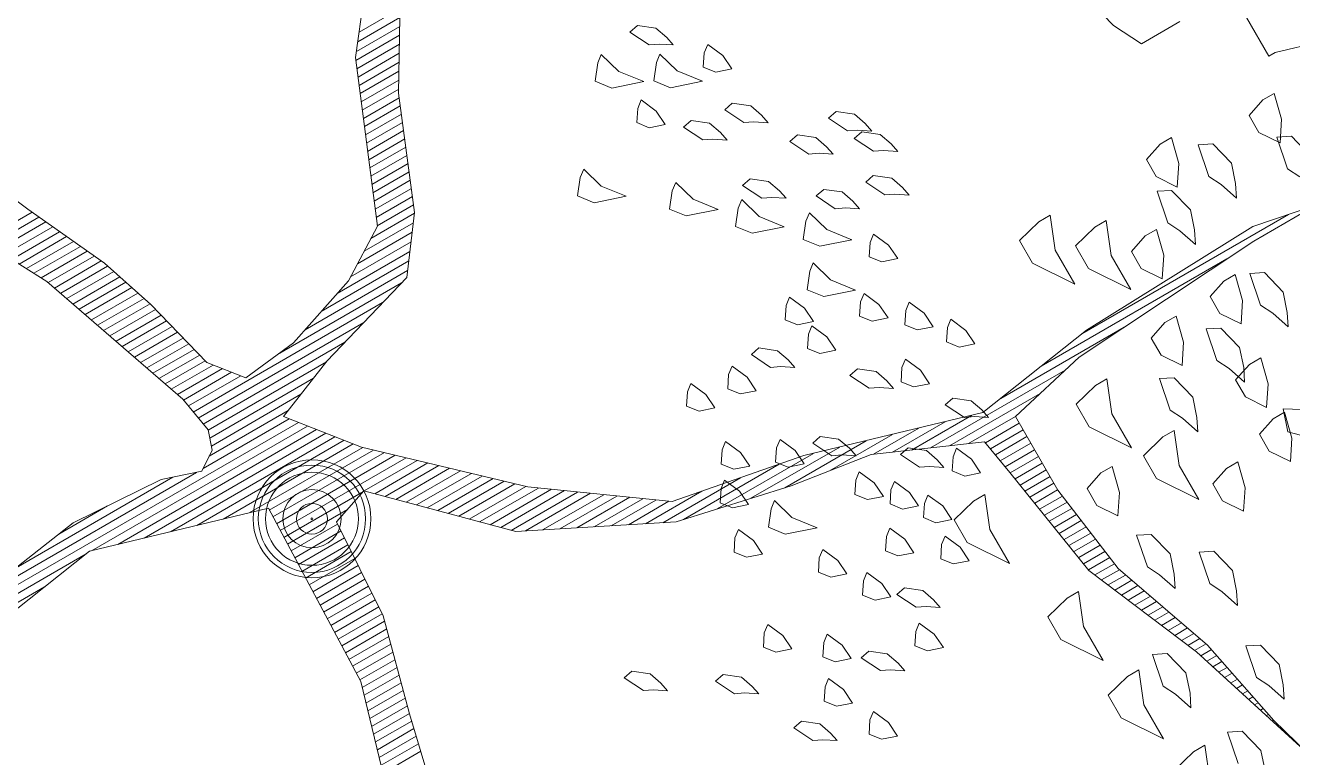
# Model space of a CAD drawing. Header units: metres. Extents: x 12093 to 20303, y 514 to 1412.
# Drawn here: x 19737.253 to 19739.614, y 692.834 to 694.198 of the extents above; entities that cross this region are included whole.
import ezdxf

# ---------------------------------------------------------------- set-up
doc = ezdxf.new("R2010")
doc.units = ezdxf.units.M
doc.layers.add('ARBOLES', color=52, linetype='Continuous', lineweight=13)
doc.layers.add('grass', color=64, linetype='Continuous', lineweight=13)

# ---------------------------------------------------------------- blocks, each defined once
blk = doc.blocks.new('ghgfghgh')
at = {"layer": 'ARBOLES', "lineweight": 20}
for p, q in [((20001.7025, 664.534), (20001.7002, 664.3997)), ((20001.6496, 664.4414), (20001.6616, 664.5281)), ((20001.6521, 664.4601), (20001.7017, 664.4887)), ((20001.6537, 664.4714), (20001.7019, 664.4992)), ((20001.6506, 664.4487), (20001.7015, 664.4781)), ((20001.65, 664.438), (20001.7014, 664.4676)), ((20001.6513, 664.4283), (20001.7012, 664.4571)), ((20001.6525, 664.4186), (20001.701, 664.4466)), ((20001.6752, 664.2434), (20001.6496, 664.4414)), ((20001.6538, 664.4089), (20001.7008, 664.436)), ((20001.655, 664.3992), (20001.7006, 664.4255)), ((20001.6563, 664.3895), (20001.7005, 664.415)), ((20001.6575, 664.3798), (20001.7003, 664.4045)), ((20001.7002, 664.3997), (20001.7189, 664.2598)), ((20001.6588, 664.3701), (20001.7009, 664.3944)), ((20001.66, 664.3604), (20001.7022, 664.3847)), ((20001.6613, 664.3507), (20001.7035, 664.375)), ((20001.6626, 664.341), (20001.7048, 664.3654)), ((20001.6638, 664.3313), (20001.7061, 664.3557)), ((20001.6651, 664.3216), (20001.7074, 664.346)), ((20001.6663, 664.3119), (20001.7087, 664.3363)), ((20001.6676, 664.3022), (20001.71, 664.3267)), ((20001.6688, 664.2925), (20001.7113, 664.317)), ((20001.2179, 664.2985), (20001.2647, 664.2635)), ((20001.6701, 664.2828), (20001.7126, 664.3073)), ((20001.6714, 664.2731), (20001.7139, 664.2976)), ((20001.6726, 664.2634), (20001.7152, 664.2879)), ((20001.6739, 664.2537), (20001.7165, 664.2783)), ((20001.2647, 664.2635), (20001.3545, 664.2001)), ((20001.6751, 664.244), (20001.7178, 664.2686)), ((20002.7037, 664.2432), (20002.7778, 664.2683)), ((20002.7778, 664.2683), (20002.7047, 664.2261)), ((20001.2109, 664.2262), (20001.2696, 664.26)), ((20001.2196, 664.2208), (20001.2777, 664.2543)), ((20001.2283, 664.2154), (20001.2858, 664.2485)), ((20001.6677, 664.2293), (20001.7188, 664.2588)), ((20001.7189, 664.2598), (20001.7097, 664.1835)), ((20002.5027, 664.1171), (20002.7456, 664.2574)), ((20001.287, 664.1788), (20001.1762, 664.2478)), ((20001.237, 664.2099), (20001.2939, 664.2428)), ((20001.2457, 664.2045), (20001.302, 664.2371)), ((20001.6412, 664.1794), (20001.6752, 664.2434)), ((20001.6517, 664.1992), (20001.7161, 664.2364)), ((20001.6597, 664.2142), (20001.7175, 664.2476)), ((20002.5081, 664.1214), (20002.7037, 664.2432)), ((20001.2544, 664.1991), (20001.3102, 664.2313)), ((20001.263, 664.1937), (20001.3183, 664.2256)), ((20001.2717, 664.1883), (20001.3264, 664.2199)), ((20001.6437, 664.1841), (20001.7148, 664.2252)), ((20002.7047, 664.2261), (20002.4996, 664.0899)), ((20001.2804, 664.1829), (20001.3345, 664.2141)), ((20001.2887, 664.1773), (20001.3427, 664.2084)), ((20001.6282, 664.1647), (20001.7134, 664.214)), ((20002.4551, 664.0792), (20002.6732, 664.2051)), ((20001.296, 664.171), (20001.3508, 664.2027)), ((20001.3032, 664.1648), (20001.3584, 664.1966)), ((20001.3104, 664.1585), (20001.3655, 664.1903)), ((20001.3545, 664.2001), (20001.409, 664.1517)), ((20001.5903, 664.122), (20001.7107, 664.1915)), ((20001.6092, 664.1434), (20001.7121, 664.2028)), ((20001.4466, 664.0405), (20001.287, 664.1788)), ((20001.3176, 664.1522), (20001.3726, 664.184)), ((20001.3248, 664.146), (20001.3797, 664.1777)), ((20001.5579, 664.0929), (20001.7034, 664.1769)), ((20001.5768, 664.1068), (20001.6412, 664.1794)), ((20001.7097, 664.1835), (20001.6159, 664.085)), ((20001.3321, 664.1397), (20001.3868, 664.1714)), ((20001.3393, 664.1335), (20001.394, 664.165)), ((20001.3465, 664.1272), (20001.4011, 664.1587)), ((20001.3537, 664.121), (20001.4082, 664.1524)), ((20001.3609, 664.1147), (20001.4147, 664.1458)), ((20001.409, 664.1517), (20001.475, 664.0835)), ((20001.459, 664.0254), (20001.6814, 664.1538)), ((20001.3682, 664.1085), (20001.4212, 664.1391)), ((20001.3754, 664.1022), (20001.4277, 664.1324)), ((20001.4648, 664.0183), (20001.6593, 664.1306)), ((20001.3826, 664.0959), (20001.4341, 664.1257)), ((20001.3898, 664.0897), (20001.4406, 664.119)), ((20002.3866, 664.0247), (20002.5081, 664.1214)), ((20002.4075, 664.0413), (20002.5526, 664.1251)), ((20001.397, 664.0834), (20001.4471, 664.1123)), ((20001.4043, 664.0772), (20001.4536, 664.1056)), ((20001.4707, 664.0113), (20001.6372, 664.1074)), ((20001.5208, 664.0656), (20001.5768, 664.1068)), ((20001.4115, 664.0709), (20001.46, 664.0989)), ((20001.4187, 664.0647), (20001.4665, 664.0922)), ((20001.4259, 664.0584), (20001.473, 664.0856)), ((20001.4763, 664.0041), (20001.6154, 664.0844)), ((20001.6159, 664.085), (20001.5648, 664.0201)), ((20002.4996, 664.0899), (20002.4247, 664.0201)), ((20001.4331, 664.0521), (20001.4824, 664.0806)), ((20001.4404, 664.0459), (20001.4932, 664.0764)), ((20001.4474, 664.0395), (20001.5039, 664.0722)), ((20001.475, 664.0835), (20001.5208, 664.0656)), ((20002.3251, 663.9833), (20002.4832, 664.0746)), ((20001.4532, 664.0325), (20001.5147, 664.068)), ((20001.4783, 663.9948), (20001.6004, 664.0653)), ((20001.4763, 664.0044), (20001.4466, 664.0405)), ((20001.4802, 663.9855), (20001.5853, 664.0462)), ((20002.3474, 663.9858), (20002.4538, 664.0472)), ((20001.4777, 663.9736), (20001.5703, 664.0271)), ((20001.1504, 663.7638), (20001.5824, 664.0132)), ((20001.4705, 663.959), (20001.5716, 664.0174)), ((20001.5648, 664.0201), (20001.6564, 663.9843)), ((20002.1764, 663.9742), (20002.3866, 664.0247)), ((20002.2803, 663.9783), (20002.3421, 664.014)), ((20002.3027, 663.9808), (20002.373, 664.0214)), ((20002.3698, 663.9883), (20002.4247, 664.02)), ((20002.3896, 663.9893), (20002.4293, 664.0122)), ((20002.4247, 664.0201), (20002.4746, 663.9336)), ((20001.3394, 663.8625), (20001.5931, 664.009)), ((20001.3703, 663.8699), (20001.6039, 664.0048)), ((20001.4012, 663.8774), (20001.6147, 664.0006)), ((20001.4321, 663.8848), (20001.6254, 663.9964)), ((20001.4812, 663.9806), (20001.4763, 664.0044)), ((20002.2062, 663.9564), (20002.2803, 663.9992)), ((20002.2579, 663.9758), (20002.3112, 664.0066)), ((20002.3954, 663.9822), (20002.4338, 664.0044)), ((20002.4012, 663.9751), (20002.4383, 663.9965)), ((20001.463, 663.8922), (20001.6362, 663.9922)), ((20001.4689, 663.9558), (20001.4812, 663.9806)), ((20001.4939, 663.8996), (20001.647, 663.9879)), ((20001.5248, 663.907), (20001.658, 663.9839)), ((20001.5483, 663.9102), (20001.6708, 663.9808)), ((20001.6564, 663.9843), (20001.8518, 663.9375)), ((20002.1141, 663.9241), (20002.2185, 663.9843)), ((20002.1538, 663.9366), (20002.2494, 663.9917)), ((20002.3886, 663.9904), (20002.2554, 663.9755)), ((20002.4183, 663.9543), (20002.3886, 663.9904)), ((20002.407, 663.9681), (20002.4428, 663.9887)), ((20002.4128, 663.961), (20002.4473, 663.9809)), ((20001.5526, 663.9022), (20001.6835, 663.9778)), ((20001.5569, 663.8942), (20001.6963, 663.9747)), ((20001.5611, 663.8863), (20001.7091, 663.9717)), ((20001.6598, 663.9328), (20001.7218, 663.9686)), ((20001.6721, 663.9295), (20001.7346, 663.9656)), ((20002.0214, 663.9202), (20002.1764, 663.9742)), ((20002.0744, 663.9116), (20002.1876, 663.9769)), ((20002.2554, 663.9755), (20002.1613, 663.9389)), ((20002.4187, 663.9539), (20002.4518, 663.9731)), ((20002.4244, 663.9468), (20002.4563, 663.9653)), ((20001.2006, 663.8032), (20001.4628, 663.9546)), ((20001.4213, 663.9461), (20001.4689, 663.9558)), ((20001.6844, 663.9262), (20001.7474, 663.9625)), ((20001.6968, 663.9229), (20001.7601, 663.9595)), ((20001.7091, 663.9196), (20001.7729, 663.9564)), ((20001.7214, 663.9163), (20001.7857, 663.9533)), ((20002.0347, 663.8991), (20002.1474, 663.9641)), ((20002.5112, 663.8395), (20002.4183, 663.9543)), ((20002.4302, 663.9397), (20002.4609, 663.9575)), ((20001.2508, 663.8426), (20001.4348, 663.9489)), ((20001.3177, 663.8952), (20001.4213, 663.9461)), ((20001.7338, 663.913), (20001.7984, 663.9503)), ((20001.7461, 663.9097), (20001.8112, 663.9472)), ((20001.7584, 663.9063), (20001.824, 663.9442)), ((20001.7708, 663.903), (20001.8367, 663.9411)), ((20001.7831, 663.8997), (20001.8495, 663.9381)), ((20001.7954, 663.8964), (20001.8644, 663.9362)), ((20001.8518, 663.9375), (20002.0214, 663.9202)), ((20002.0104, 663.8955), (20002.1018, 663.9482)), ((20002.1613, 663.9389), (20002.0262, 663.8964)), ((20002.4359, 663.9326), (20002.4654, 663.9496)), ((20002.4416, 663.9255), (20002.4699, 663.9418)), ((20001.5654, 663.8783), (20001.659, 663.9323)), ((20001.6594, 663.9329), (20001.6272, 663.8965)), ((20001.8377, 663.8851), (20001.6594, 663.9329)), ((20001.8078, 663.8931), (20001.8797, 663.9347)), ((20001.8201, 663.8898), (20001.8951, 663.9331)), ((20001.8324, 663.8865), (20001.9104, 663.9315)), ((20001.8492, 663.8858), (20001.9257, 663.93)), ((20001.8694, 663.887), (20001.9411, 663.9284)), ((20001.8895, 663.8882), (20001.9564, 663.9268)), ((20001.9097, 663.8894), (20001.9718, 663.9253)), ((20001.9298, 663.8906), (20001.9871, 663.9237)), ((20001.95, 663.8918), (20002.0024, 663.9221)), ((20001.9701, 663.893), (20002.0178, 663.9206)), ((20001.9903, 663.8942), (20002.0563, 663.9324)), ((20002.4474, 663.9184), (20002.4744, 663.934)), ((20002.4531, 663.9113), (20002.4799, 663.9267)), ((20002.4746, 663.9336), (20002.5455, 663.8416)), ((20001.301, 663.882), (20001.3583, 663.9151)), ((20001.5472, 663.9124), (20001.3369, 663.8619)), ((20001.6557, 663.7091), (20001.5472, 663.9124)), ((20001.5696, 663.8703), (20001.64, 663.911)), ((20002.4589, 663.9042), (20002.4855, 663.9195)), ((20002.4646, 663.8971), (20002.491, 663.9123)), ((20001.1042, 663.7276), (20001.3177, 663.8952)), ((20001.5739, 663.8623), (20001.6285, 663.8939)), ((20001.6272, 663.8965), (20001.682, 663.7863)), ((20002.0262, 663.8964), (20001.8377, 663.8851)), ((20002.4704, 663.89), (20002.4966, 663.9051)), ((20002.4761, 663.8829), (20002.5021, 663.8979)), ((20001.5781, 663.8544), (20001.6326, 663.8858)), ((20001.5824, 663.8464), (20001.6366, 663.8777)), ((20002.4819, 663.8758), (20002.5077, 663.8907)), ((20002.4876, 663.8687), (20002.5132, 663.8834)), ((20002.4934, 663.8616), (20002.5188, 663.8762)), ((20001.3369, 663.8619), (20001.1301, 663.6982)), ((20001.5866, 663.8384), (20001.6406, 663.8696)), ((20001.5909, 663.8305), (20001.6446, 663.8615)), ((20002.4991, 663.8545), (20002.5244, 663.869)), ((20002.5049, 663.8473), (20002.5299, 663.8618)), ((20001.1042, 663.7267), (20001.333, 663.8588)), ((20001.5951, 663.8225), (20001.6487, 663.8534)), ((20002.5106, 663.8402), (20002.5355, 663.8546)), ((20002.5182, 663.8342), (20002.541, 663.8474)), ((20001.5994, 663.8145), (20001.6527, 663.8453)), ((20001.6036, 663.8066), (20001.6567, 663.8372)), ((20002.6373, 663.7439), (20002.5112, 663.8395)), ((20002.526, 663.8283), (20002.5469, 663.8403)), ((20002.5338, 663.8224), (20002.5542, 663.8341)), ((20002.5455, 663.8416), (20002.6506, 663.7516)), ((20001.1035, 663.7159), (20001.2843, 663.8203)), ((20001.6079, 663.7986), (20001.6607, 663.8291)), ((20001.6121, 663.7906), (20001.6648, 663.821)), ((20002.5416, 663.8164), (20002.5615, 663.8279)), ((20002.5495, 663.8105), (20002.5687, 663.8217)), ((20001.6164, 663.7827), (20001.6688, 663.8129)), ((20001.6207, 663.7747), (20001.6728, 663.8048)), ((20002.5573, 663.8046), (20002.576, 663.8154)), ((20002.5651, 663.7987), (20002.5833, 663.8092)), ((20002.5729, 663.7928), (20002.5906, 663.803)), ((20001.6249, 663.7667), (20001.6768, 663.7967)), ((20001.6292, 663.7587), (20001.6809, 663.7886)), ((20002.5807, 663.7869), (20002.5978, 663.7968)), ((20002.5885, 663.7809), (20002.6051, 663.7905)), ((20001.6334, 663.7508), (20001.6837, 663.7798)), ((20001.682, 663.7863), (20001.713, 663.6712)), ((20002.5963, 663.775), (20002.6124, 663.7843)), ((20002.6041, 663.7691), (20002.6197, 663.7781)), ((20002.6119, 663.7632), (20002.6269, 663.7719)), ((20001.6377, 663.7428), (20001.6862, 663.7708)), ((20001.6419, 663.7348), (20001.6886, 663.7618)), ((20002.6197, 663.7573), (20002.6342, 663.7656)), ((20002.6275, 663.7513), (20002.6415, 663.7594)), ((20001.6462, 663.7269), (20001.691, 663.7528)), ((20001.6504, 663.7189), (20001.6935, 663.7437)), ((20002.6353, 663.7454), (20002.6488, 663.7532)), ((20002.7683, 663.6245), (20002.6373, 663.7439)), ((20002.6425, 663.7392), (20002.6551, 663.7465)), ((20002.6506, 663.7516), (20002.7282, 663.6634)), ((20001.6547, 663.7109), (20001.6959, 663.7347)), ((20002.6495, 663.7328), (20002.6612, 663.7395)), ((20002.6565, 663.7264), (20002.6673, 663.7326)), ((20001.6574, 663.7021), (20001.6983, 663.7257)), ((20001.6596, 663.6929), (20001.7008, 663.7167)), ((20002.6635, 663.72), (20002.6734, 663.7257)), ((20002.6705, 663.7136), (20002.6795, 663.7188)), ((20001.7333, 663.3904), (20001.6557, 663.7091)), ((20001.6618, 663.6838), (20001.7032, 663.7077)), ((20001.6641, 663.6746), (20001.7056, 663.6986)), ((20002.6775, 663.7073), (20002.6855, 663.7119)), ((20002.6845, 663.7009), (20002.6916, 663.705)), ((20002.6915, 663.6945), (20002.6977, 663.698)), ((20001.6663, 663.6655), (20001.708, 663.6896)), ((20002.6985, 663.6881), (20002.7038, 663.6911)), ((20002.7055, 663.6817), (20002.7098, 663.6842)), ((20001.6685, 663.6564), (20001.7105, 663.6806)), ((20001.6707, 663.6472), (20001.7129, 663.6716)), ((20001.713, 663.6712), (20001.7517, 663.5428)), ((20002.7126, 663.6753), (20002.7159, 663.6773)), ((20001.673, 663.6381), (20001.7156, 663.6627)), ((20001.6752, 663.6289), (20001.7182, 663.6538)), ((20002.7266, 663.6626), (20002.7281, 663.6635)), ((20002.7282, 663.6634), (20002.7683, 663.6245)), ((20002.7336, 663.6562), (20002.7348, 663.6569)), ((20001.6774, 663.6198), (20001.7209, 663.6449)), ((20001.6796, 663.6107), (20001.7236, 663.636)), ((20001.6819, 663.6015), (20001.7263, 663.6272))]:
    blk.add_line(p, q, dxfattribs=at)
for radius in [0.0692, 0.063, 0.0546, 0.0342, 0.0181, 0.00112]:
    blk.add_circle((20001.5984, 663.9001), radius, dxfattribs=at)
at = {"layer": 'grass'}
for p, q in [((20002.5151, 664.505), (20002.5401, 664.4791)), ((20002.6961, 664.4885), (20002.7223, 664.4431)), ((20001.9719, 664.4714), (20001.9808, 664.4792)), ((20001.9944, 664.4565), (20001.9719, 664.4714)), ((20001.9808, 664.4792), (20002.0024, 664.4761)), ((20002.0024, 664.4761), (20002.0151, 664.4652)), ((20002.5401, 664.4791), (20002.5727, 664.4576)), ((20002.5727, 664.4576), (20002.6181, 664.4838)), ((20002.0062, 664.4574), (20001.9944, 664.4565)), ((20002.0229, 664.4563), (20002.0062, 664.4574)), ((20002.0151, 664.4652), (20002.0229, 664.4563)), ((20002.0633, 664.4569), (20002.0593, 664.4471)), ((20002.0809, 664.444), (20002.0633, 664.4569)), ((20002.7298, 664.4475), (20002.8186, 664.4684)), ((20001.9383, 664.4451), (20001.9343, 664.4353)), ((20001.9588, 664.4253), (20001.9383, 664.4451)), ((20002.0071, 664.4456), (20002.0031, 664.4358)), ((20002.0276, 664.4258), (20002.0071, 664.4456)), ((20002.0593, 664.4471), (20002.0581, 664.4304)), ((20002.0916, 664.4282), (20002.0809, 664.444)), ((20002.7223, 664.4431), (20002.7298, 664.4475)), ((20001.9343, 664.4353), (20001.9312, 664.4137)), ((20002.0031, 664.4358), (20002, 664.4142)), ((20002.0581, 664.4304), (20002.0728, 664.4244)), ((20002.0728, 664.4244), (20002.0916, 664.4282)), ((20001.9312, 664.4137), (20001.9508, 664.4057)), ((20001.9508, 664.4057), (20001.9882, 664.4133)), ((20001.9882, 664.4133), (20001.9588, 664.4253)), ((20002, 664.4142), (20002.0196, 664.4061)), ((20002.0196, 664.4061), (20002.057, 664.4137)), ((20002.057, 664.4137), (20002.0276, 664.4258)), ((20002.7287, 664.3995), (20002.7154, 664.3918)), ((20002.7374, 664.3691), (20002.7287, 664.3995)), ((20001.9851, 664.3917), (20001.9811, 664.3819)), ((20002.0027, 664.3787), (20001.9851, 664.3917)), ((20002.0833, 664.3801), (20002.0922, 664.3879)), ((20002.0922, 664.3879), (20002.1138, 664.3848)), ((20002.1138, 664.3848), (20002.1265, 664.3739)), ((20002.7154, 664.3918), (20002.6993, 664.3736)), ((20001.9811, 664.3819), (20001.98, 664.3652)), ((20002.0134, 664.3629), (20002.0027, 664.3787)), ((20002.035, 664.3598), (20002.0439, 664.3676)), ((20002.0439, 664.3676), (20002.0655, 664.3645)), ((20002.1058, 664.3652), (20002.0833, 664.3801)), ((20002.1265, 664.3739), (20002.1343, 664.365)), ((20002.2052, 664.3703), (20002.2141, 664.3781)), ((20002.2277, 664.3554), (20002.2052, 664.3703)), ((20002.2141, 664.3781), (20002.2357, 664.375)), ((20002.2357, 664.375), (20002.2484, 664.3641)), ((20002.6993, 664.3736), (20002.7108, 664.3537)), ((20002.7356, 664.3414), (20002.7374, 664.3691)), ((20001.98, 664.3652), (20001.9947, 664.3591)), ((20001.9947, 664.3591), (20002.0134, 664.3629)), ((20002.0575, 664.3449), (20002.035, 664.3598)), ((20002.0655, 664.3645), (20002.0782, 664.3536)), ((20002.0782, 664.3536), (20002.086, 664.3447)), ((20002.1176, 664.3661), (20002.1058, 664.3652)), ((20002.1343, 664.365), (20002.1176, 664.3661)), ((20002.2395, 664.3563), (20002.2277, 664.3554)), ((20002.2355, 664.3465), (20002.2444, 664.3543)), ((20002.2562, 664.3552), (20002.2395, 664.3563)), ((20002.2444, 664.3543), (20002.266, 664.3512)), ((20002.2484, 664.3641), (20002.2562, 664.3552)), ((20002.7108, 664.3537), (20002.7356, 664.3414)), ((20002.0693, 664.3458), (20002.0575, 664.3449)), ((20002.086, 664.3447), (20002.0693, 664.3458)), ((20002.1597, 664.3431), (20002.1687, 664.3509)), ((20002.1822, 664.3282), (20002.1597, 664.3431)), ((20002.1687, 664.3509), (20002.1903, 664.3478)), ((20002.1903, 664.3478), (20002.203, 664.3369)), ((20002.258, 664.3316), (20002.2355, 664.3465)), ((20002.266, 664.3512), (20002.2787, 664.3403)), ((20002.2787, 664.3403), (20002.2865, 664.3314)), ((20002.5947, 664.3399), (20002.5786, 664.3217)), ((20002.608, 664.3475), (20002.5947, 664.3399)), ((20002.6167, 664.3171), (20002.608, 664.3475)), ((20002.6394, 664.3391), (20002.6566, 664.3401)), ((20002.652, 664.302), (20002.6394, 664.3391)), ((20002.6566, 664.3401), (20002.6786, 664.3174)), ((20002.7318, 664.3481), (20002.7489, 664.3491)), ((20002.7443, 664.311), (20002.7318, 664.3481)), ((20002.7489, 664.3491), (20002.7709, 664.3263)), ((20002.1941, 664.3291), (20002.1822, 664.3282)), ((20002.2108, 664.328), (20002.1941, 664.3291)), ((20002.203, 664.3369), (20002.2108, 664.328)), ((20002.2698, 664.3325), (20002.258, 664.3316)), ((20002.2865, 664.3314), (20002.2698, 664.3325)), ((20001.9176, 664.3106), (20001.9136, 664.3008)), ((20001.9381, 664.2907), (20001.9176, 664.3106)), ((20002.5786, 664.3217), (20002.5901, 664.3017)), ((20002.6149, 664.2895), (20002.6167, 664.3171)), ((20002.6786, 664.3174), (20002.6835, 664.2936)), ((20002.7587, 664.3015), (20002.7443, 664.311)), ((20001.9136, 664.3008), (20001.9105, 664.2792)), ((20002.0257, 664.295), (20002.0217, 664.2852)), ((20002.0462, 664.2752), (20002.0257, 664.295)), ((20002.1043, 664.2915), (20002.1132, 664.2993)), ((20002.1132, 664.2993), (20002.1348, 664.2961)), ((20002.1348, 664.2961), (20002.1475, 664.2852)), ((20002.2489, 664.2953), (20002.2578, 664.3031)), ((20002.2714, 664.2804), (20002.2489, 664.2953)), ((20002.2578, 664.3031), (20002.2794, 664.3)), ((20002.2794, 664.3), (20002.2921, 664.2891)), ((20002.5901, 664.3017), (20002.6149, 664.2895)), ((20002.6663, 664.2926), (20002.652, 664.302)), ((20002.6835, 664.2936), (20002.6845, 664.2764)), ((20001.9105, 664.2792), (20001.9301, 664.2711)), ((20001.9301, 664.2711), (20001.9675, 664.2787)), ((20001.9675, 664.2787), (20001.9381, 664.2907)), ((20002.0217, 664.2852), (20002.0185, 664.2636)), ((20002.1268, 664.2765), (20002.1043, 664.2915)), ((20002.1475, 664.2852), (20002.1553, 664.2763)), ((20002.1907, 664.279), (20002.1996, 664.2868)), ((20002.2132, 664.2641), (20002.1907, 664.279)), ((20002.1996, 664.2868), (20002.2212, 664.2837)), ((20002.2212, 664.2837), (20002.2339, 664.2728)), ((20002.2832, 664.2813), (20002.2714, 664.2804)), ((20002.2999, 664.2801), (20002.2832, 664.2813)), ((20002.2921, 664.2891), (20002.2999, 664.2801)), ((20002.5911, 664.2846), (20002.6083, 664.2856)), ((20002.6037, 664.2475), (20002.5911, 664.2846)), ((20002.6083, 664.2856), (20002.6303, 664.2629)), ((20002.6845, 664.2764), (20002.6663, 664.2926)), ((20002.0185, 664.2636), (20002.0381, 664.2556)), ((20002.0381, 664.2556), (20002.0756, 664.2632)), ((20002.0756, 664.2632), (20002.0462, 664.2752)), ((20002.0992, 664.2649), (20002.0961, 664.2433)), ((20002.1032, 664.2747), (20002.0992, 664.2649)), ((20002.1237, 664.2549), (20002.1032, 664.2747)), ((20002.1386, 664.2774), (20002.1268, 664.2765)), ((20002.1553, 664.2763), (20002.1386, 664.2774)), ((20002.225, 664.265), (20002.2132, 664.2641)), ((20002.2417, 664.2639), (20002.225, 664.265)), ((20002.2339, 664.2728), (20002.2417, 664.2639)), ((20002.1531, 664.2429), (20002.1237, 664.2549)), ((20002.1787, 664.2496), (20002.1756, 664.228)), ((20002.1827, 664.2594), (20002.1787, 664.2496)), ((20002.2032, 664.2396), (20002.1827, 664.2594)), ((20002.4523, 664.2487), (20002.4295, 664.2267)), ((20002.4655, 664.2564), (20002.4523, 664.2487)), ((20002.4714, 664.2155), (20002.4655, 664.2564)), ((20002.5313, 664.2501), (20002.518, 664.2424)), ((20002.5372, 664.2091), (20002.5313, 664.2501)), ((20002.6303, 664.2629), (20002.6351, 664.2391)), ((20002.0961, 664.2433), (20002.1157, 664.2353)), ((20002.1157, 664.2353), (20002.1531, 664.2429)), ((20002.2326, 664.2276), (20002.2032, 664.2396)), ((20002.2582, 664.2342), (20002.2542, 664.2244)), ((20002.2758, 664.2213), (20002.2582, 664.2342)), ((20002.518, 664.2424), (20002.4952, 664.2204)), ((20002.5904, 664.2398), (20002.5771, 664.2322)), ((20002.5991, 664.2094), (20002.5904, 664.2398)), ((20002.618, 664.2381), (20002.6037, 664.2475)), ((20002.6362, 664.2219), (20002.618, 664.2381)), ((20002.6351, 664.2391), (20002.6362, 664.2219)), ((20002.1756, 664.228), (20002.1952, 664.22)), ((20002.1952, 664.22), (20002.2326, 664.2276)), ((20002.2542, 664.2244), (20002.2531, 664.2077)), ((20002.2865, 664.2055), (20002.2758, 664.2213)), ((20002.4295, 664.2267), (20002.4448, 664.2001)), ((20002.4952, 664.2204), (20002.5106, 664.1938)), ((20002.5771, 664.2322), (20002.561, 664.214)), ((20002.2531, 664.2077), (20002.2678, 664.2017)), ((20002.2678, 664.2017), (20002.2865, 664.2055)), ((20002.4945, 664.1756), (20002.4714, 664.2155)), ((20002.5602, 664.1692), (20002.5372, 664.2091)), ((20002.561, 664.214), (20002.5725, 664.194)), ((20002.5973, 664.1818), (20002.5991, 664.2094)), ((20002.1832, 664.1906), (20002.1801, 664.169)), ((20002.1872, 664.2004), (20002.1832, 664.1906)), ((20002.2077, 664.1806), (20002.1872, 664.2004)), ((20002.4448, 664.2001), (20002.4945, 664.1756)), ((20002.5106, 664.1938), (20002.5602, 664.1692)), ((20002.5725, 664.194), (20002.5973, 664.1818)), ((20002.7001, 664.188), (20002.7173, 664.189)), ((20002.7173, 664.189), (20002.7393, 664.1662)), ((20002.2371, 664.1685), (20002.2077, 664.1806)), ((20002.6697, 664.1792), (20002.6536, 664.1611)), ((20002.683, 664.1869), (20002.6697, 664.1792)), ((20002.6917, 664.1565), (20002.683, 664.1869)), ((20002.7127, 664.1509), (20002.7001, 664.188)), ((20002.1593, 664.1603), (20002.1553, 664.1505)), ((20002.177, 664.1474), (20002.1593, 664.1603)), ((20002.1801, 664.169), (20002.1997, 664.1609)), ((20002.1997, 664.1609), (20002.2371, 664.1685)), ((20002.2469, 664.1645), (20002.2429, 664.1547)), ((20002.2645, 664.1516), (20002.2469, 664.1645)), ((20002.6536, 664.1611), (20002.6651, 664.1411)), ((20002.7393, 664.1662), (20002.7441, 664.1424)), ((20002.1553, 664.1505), (20002.1542, 664.1338)), ((20002.1876, 664.1315), (20002.177, 664.1474)), ((20002.2429, 664.1547), (20002.2418, 664.138)), ((20002.2752, 664.1358), (20002.2645, 664.1516)), ((20002.2959, 664.1445), (20002.2948, 664.1278)), ((20002.2999, 664.1543), (20002.2959, 664.1445)), ((20002.3175, 664.1414), (20002.2999, 664.1543)), ((20002.6899, 664.1289), (20002.6917, 664.1565)), ((20002.727, 664.1414), (20002.7127, 664.1509)), ((20002.1542, 664.1338), (20002.1689, 664.1277)), ((20002.1689, 664.1277), (20002.1876, 664.1315)), ((20002.2418, 664.138), (20002.2565, 664.132)), ((20002.2565, 664.132), (20002.2752, 664.1358)), ((20002.3282, 664.1256), (20002.3175, 664.1414)), ((20002.3489, 664.1343), (20002.3449, 664.1245)), ((20002.3665, 664.1213), (20002.3489, 664.1343)), ((20002.6004, 664.1304), (20002.5843, 664.1122)), ((20002.6137, 664.138), (20002.6004, 664.1304)), ((20002.6224, 664.1076), (20002.6137, 664.138)), ((20002.6651, 664.1411), (20002.6899, 664.1289)), ((20002.7452, 664.1253), (20002.727, 664.1414)), ((20002.7441, 664.1424), (20002.7452, 664.1253)), ((20002.1816, 664.1168), (20002.1805, 664.1001)), ((20002.1856, 664.1266), (20002.1816, 664.1168)), ((20002.2032, 664.1137), (20002.1856, 664.1266)), ((20002.2948, 664.1278), (20002.3095, 664.1218)), ((20002.3095, 664.1218), (20002.3282, 664.1256)), ((20002.3449, 664.1245), (20002.3438, 664.1077)), ((20002.3772, 664.1055), (20002.3665, 664.1213)), ((20002.649, 664.123), (20002.6661, 664.124)), ((20002.6615, 664.0859), (20002.649, 664.123)), ((20002.6661, 664.124), (20002.6881, 664.1012)), ((20002.1146, 664.0928), (20002.1235, 664.1006)), ((20002.1235, 664.1006), (20002.1451, 664.0974)), ((20002.1805, 664.1001), (20002.1952, 664.0941)), ((20002.2139, 664.0979), (20002.2032, 664.1137)), ((20002.3438, 664.1077), (20002.3585, 664.1017)), ((20002.3585, 664.1017), (20002.3772, 664.1055)), ((20002.5843, 664.1122), (20002.5958, 664.0923)), ((20002.6206, 664.08), (20002.6224, 664.1076)), ((20002.6881, 664.1012), (20002.693, 664.0775)), ((20002.1371, 664.0778), (20002.1146, 664.0928)), ((20002.1451, 664.0974), (20002.1578, 664.0865)), ((20002.1578, 664.0865), (20002.1656, 664.0776)), ((20002.1952, 664.0941), (20002.2139, 664.0979)), ((20002.2955, 664.0875), (20002.2915, 664.0777)), ((20002.3131, 664.0745), (20002.2955, 664.0875)), ((20002.5958, 664.0923), (20002.6206, 664.08)), ((20002.6759, 664.0764), (20002.6615, 664.0859)), ((20002.7129, 664.089), (20002.6996, 664.0813)), ((20002.7216, 664.0585), (20002.7129, 664.089)), ((20002.0919, 664.0792), (20002.0879, 664.0694)), ((20002.1095, 664.0663), (20002.0919, 664.0792)), ((20002.1489, 664.0787), (20002.1371, 664.0778)), ((20002.1656, 664.0776), (20002.1489, 664.0787)), ((20002.2304, 664.0683), (20002.2393, 664.0761)), ((20002.2393, 664.0761), (20002.261, 664.073)), ((20002.261, 664.073), (20002.2737, 664.0621)), ((20002.2915, 664.0777), (20002.2904, 664.061)), ((20002.3238, 664.0587), (20002.3131, 664.0745)), ((20002.694, 664.0603), (20002.6759, 664.0764)), ((20002.6996, 664.0813), (20002.6835, 664.0631)), ((20002.693, 664.0775), (20002.694, 664.0603)), ((20002.0435, 664.0589), (20002.0395, 664.0491)), ((20002.0611, 664.046), (20002.0435, 664.0589)), ((20002.0879, 664.0694), (20002.0868, 664.0527)), ((20002.1202, 664.0504), (20002.1095, 664.0663)), ((20002.2529, 664.0534), (20002.2304, 664.0683)), ((20002.2737, 664.0621), (20002.2814, 664.0532)), ((20002.2904, 664.061), (20002.3051, 664.0549)), ((20002.3051, 664.0549), (20002.3238, 664.0587)), ((20002.5188, 664.0567), (20002.4961, 664.0347)), ((20002.5321, 664.0644), (20002.5188, 664.0567)), ((20002.538, 664.0234), (20002.5321, 664.0644)), ((20002.594, 664.0646), (20002.6111, 664.0657)), ((20002.6066, 664.0275), (20002.594, 664.0646)), ((20002.6111, 664.0657), (20002.6332, 664.0429)), ((20002.6835, 664.0631), (20002.6951, 664.0432)), ((20002.7199, 664.0309), (20002.7216, 664.0585)), ((20002.0395, 664.0491), (20002.0384, 664.0324)), ((20002.0718, 664.0302), (20002.0611, 664.046)), ((20002.0868, 664.0527), (20002.1015, 664.0466)), ((20002.1015, 664.0466), (20002.1202, 664.0504)), ((20002.2647, 664.0543), (20002.2529, 664.0534)), ((20002.2814, 664.0532), (20002.2647, 664.0543)), ((20002.3423, 664.034), (20002.3512, 664.0418)), ((20002.3512, 664.0418), (20002.3728, 664.0387)), ((20002.6332, 664.0429), (20002.638, 664.0191)), ((20002.6951, 664.0432), (20002.7199, 664.0309)), ((20002.0384, 664.0324), (20002.0531, 664.0264)), ((20002.0531, 664.0264), (20002.0718, 664.0302)), ((20002.3648, 664.0191), (20002.3423, 664.034)), ((20002.3728, 664.0387), (20002.3855, 664.0278)), ((20002.3855, 664.0278), (20002.3933, 664.0189)), ((20002.4961, 664.0347), (20002.5114, 664.0081)), ((20002.6209, 664.0181), (20002.6066, 664.0275)), ((20002.7408, 664.0253), (20002.7275, 664.0176)), ((20002.7393, 664.0293), (20002.7448, 664.0022)), ((20002.8217, 664.0264), (20002.7393, 664.0293)), ((20002.7495, 663.9949), (20002.7408, 664.0253)), ((20002.3766, 664.02), (20002.3648, 664.0191)), ((20002.3933, 664.0189), (20002.3766, 664.02)), ((20002.561, 663.9835), (20002.538, 664.0234)), ((20002.639, 664.002), (20002.6209, 664.0181)), ((20002.638, 664.0191), (20002.639, 664.002)), ((20002.7275, 664.0176), (20002.7114, 663.9994)), ((20002.1866, 663.989), (20002.1955, 663.9968)), ((20002.1955, 663.9968), (20002.2171, 663.9937)), ((20002.5114, 664.0081), (20002.561, 663.9835)), ((20002.5981, 663.9961), (20002.5754, 663.9741)), ((20002.6114, 664.0038), (20002.5981, 663.9961)), ((20002.6173, 663.9628), (20002.6114, 664.0038)), ((20002.7114, 663.9994), (20002.723, 663.9795)), ((20002.7448, 664.0022), (20002.7806, 663.9926)), ((20002.0803, 663.9809), (20002.0792, 663.9642)), ((20002.0843, 663.9907), (20002.0803, 663.9809)), ((20002.1019, 663.9778), (20002.0843, 663.9907)), ((20002.1443, 663.9834), (20002.1431, 663.9667)), ((20002.1483, 663.9932), (20002.1443, 663.9834)), ((20002.1659, 663.9803), (20002.1483, 663.9932)), ((20002.1766, 663.9645), (20002.1659, 663.9803)), ((20002.2091, 663.9741), (20002.1866, 663.989)), ((20002.2171, 663.9937), (20002.2298, 663.9828)), ((20002.2298, 663.9828), (20002.2376, 663.9738)), ((20002.2897, 663.9754), (20002.2986, 663.9832)), ((20002.2986, 663.9832), (20002.3202, 663.9801)), ((20002.3202, 663.9801), (20002.3329, 663.9692)), ((20002.3556, 663.9828), (20002.3516, 663.973)), ((20002.3732, 663.9699), (20002.3556, 663.9828)), ((20002.7478, 663.9672), (20002.7495, 663.9949)), ((20002.1126, 663.962), (20002.1019, 663.9778)), ((20002.1431, 663.9667), (20002.1578, 663.9607)), ((20002.2209, 663.975), (20002.2091, 663.9741)), ((20002.2376, 663.9738), (20002.2209, 663.975)), ((20002.3122, 663.9605), (20002.2897, 663.9754)), ((20002.3329, 663.9692), (20002.3407, 663.9603)), ((20002.3516, 663.973), (20002.3505, 663.9563)), ((20002.3839, 663.9541), (20002.3732, 663.9699)), ((20002.5754, 663.9741), (20002.5907, 663.9475)), ((20002.6859, 663.967), (20002.6726, 663.9593)), ((20002.6946, 663.9365), (20002.6859, 663.967)), ((20002.723, 663.9795), (20002.7478, 663.9672)), ((20002.0792, 663.9642), (20002.0939, 663.9582)), ((20002.0939, 663.9582), (20002.1126, 663.962)), ((20002.1578, 663.9607), (20002.1766, 663.9645)), ((20002.2414, 663.9551), (20002.2374, 663.9453)), ((20002.259, 663.9422), (20002.2414, 663.9551)), ((20002.324, 663.9614), (20002.3122, 663.9605)), ((20002.3407, 663.9603), (20002.324, 663.9614)), ((20002.3505, 663.9563), (20002.3652, 663.9503)), ((20002.3652, 663.9503), (20002.3839, 663.9541)), ((20002.525, 663.9539), (20002.5089, 663.9357)), ((20002.5383, 663.9615), (20002.525, 663.9539)), ((20002.547, 663.9311), (20002.5383, 663.9615)), ((20002.6404, 663.9229), (20002.6173, 663.9628)), ((20002.6726, 663.9593), (20002.6565, 663.9411)), ((20002.079, 663.9357), (20002.0779, 663.919)), ((20002.083, 663.9455), (20002.079, 663.9357)), ((20002.1006, 663.9326), (20002.083, 663.9455)), ((20002.2374, 663.9453), (20002.2363, 663.9286)), ((20002.2697, 663.9264), (20002.259, 663.9422)), ((20002.2826, 663.944), (20002.2786, 663.9342)), ((20002.3002, 663.9311), (20002.2826, 663.944)), ((20002.5089, 663.9357), (20002.5204, 663.9157)), ((20002.5907, 663.9475), (20002.6404, 663.9229)), ((20002.6565, 663.9411), (20002.668, 663.9212)), ((20002.6928, 663.9089), (20002.6946, 663.9365)), ((20002.1113, 663.9168), (20002.1006, 663.9326)), ((20002.1418, 663.9215), (20002.1378, 663.9117)), ((20002.1623, 663.9017), (20002.1418, 663.9215)), ((20002.2363, 663.9286), (20002.251, 663.9226)), ((20002.251, 663.9226), (20002.2697, 663.9264)), ((20002.2786, 663.9342), (20002.2775, 663.9175)), ((20002.3109, 663.9153), (20002.3002, 663.9311)), ((20002.3218, 663.928), (20002.3178, 663.9182)), ((20002.3394, 663.9151), (20002.3218, 663.928)), ((20002.3756, 663.9208), (20002.3529, 663.8988)), ((20002.3889, 663.9285), (20002.3756, 663.9208)), ((20002.3948, 663.8876), (20002.3889, 663.9285)), ((20002.5452, 663.9035), (20002.547, 663.9311)), ((20002.668, 663.9212), (20002.6928, 663.9089)), ((20002.0779, 663.919), (20002.0926, 663.913)), ((20002.0926, 663.913), (20002.1113, 663.9168)), ((20002.1378, 663.9117), (20002.1347, 663.8901)), ((20002.2775, 663.9175), (20002.2922, 663.9115)), ((20002.2922, 663.9115), (20002.3109, 663.9153)), ((20002.3178, 663.9182), (20002.3167, 663.9015)), ((20002.3501, 663.8993), (20002.3394, 663.9151)), ((20002.5204, 663.9157), (20002.5452, 663.9035)), ((20002.1917, 663.8896), (20002.1623, 663.9017)), ((20002.3167, 663.9015), (20002.3314, 663.8955)), ((20002.3314, 663.8955), (20002.3501, 663.8993)), ((20002.3529, 663.8988), (20002.3682, 663.8722)), ((20002.0953, 663.8776), (20002.0942, 663.8609)), ((20002.0993, 663.8874), (20002.0953, 663.8776)), ((20002.1169, 663.8745), (20002.0993, 663.8874)), ((20002.1347, 663.8901), (20002.1543, 663.882)), ((20002.1543, 663.882), (20002.1917, 663.8896)), ((20002.2733, 663.8792), (20002.2721, 663.8625)), ((20002.2773, 663.889), (20002.2733, 663.8792)), ((20002.2949, 663.8761), (20002.2773, 663.889)), ((20002.3056, 663.8603), (20002.2949, 663.8761)), ((20002.3421, 663.8796), (20002.3381, 663.8698)), ((20002.3597, 663.8667), (20002.3421, 663.8796)), ((20002.4179, 663.8477), (20002.3948, 663.8876)), ((20002.5672, 663.8807), (20002.5844, 663.8817)), ((20002.5798, 663.8436), (20002.5672, 663.8807)), ((20002.5844, 663.8817), (20002.6064, 663.859)), ((20002.1276, 663.8587), (20002.1169, 663.8745)), ((20002.1984, 663.864), (20002.1944, 663.8542)), ((20002.216, 663.8511), (20002.1984, 663.864)), ((20002.2721, 663.8625), (20002.2868, 663.8565)), ((20002.3381, 663.8698), (20002.337, 663.8531)), ((20002.3704, 663.8509), (20002.3597, 663.8667)), ((20002.3682, 663.8722), (20002.4179, 663.8477)), ((20002.6406, 663.861), (20002.6578, 663.8621)), ((20002.6532, 663.824), (20002.6406, 663.861)), ((20002.6578, 663.8621), (20002.6798, 663.8393)), ((20002.0942, 663.8609), (20002.1089, 663.8549)), ((20002.1089, 663.8549), (20002.1276, 663.8587)), ((20002.1944, 663.8542), (20002.1933, 663.8375)), ((20002.2267, 663.8353), (20002.216, 663.8511)), ((20002.2868, 663.8565), (20002.3056, 663.8603)), ((20002.337, 663.8531), (20002.3517, 663.8471)), ((20002.3517, 663.8471), (20002.3704, 663.8509)), ((20002.6064, 663.859), (20002.6112, 663.8352)), ((20002.1933, 663.8375), (20002.208, 663.8315)), ((20002.208, 663.8315), (20002.2267, 663.8353)), ((20002.2503, 663.8371), (20002.2463, 663.8273)), ((20002.2679, 663.8242), (20002.2503, 663.8371)), ((20002.5941, 663.8342), (20002.5798, 663.8436)), ((20002.6123, 663.8181), (20002.5941, 663.8342)), ((20002.6112, 663.8352), (20002.6123, 663.8181)), ((20002.6798, 663.8393), (20002.6846, 663.8155)), ((20002.2463, 663.8273), (20002.2452, 663.8106)), ((20002.2786, 663.8083), (20002.2679, 663.8242)), ((20002.2855, 663.8112), (20002.2944, 663.819)), ((20002.2944, 663.819), (20002.316, 663.8159)), ((20002.6675, 663.8145), (20002.6532, 663.824)), ((20002.2452, 663.8106), (20002.2599, 663.8046)), ((20002.2599, 663.8046), (20002.2786, 663.8083)), ((20002.308, 663.7963), (20002.2855, 663.8112)), ((20002.316, 663.8159), (20002.3287, 663.805)), ((20002.3287, 663.805), (20002.3365, 663.7961)), ((20002.4856, 663.807), (20002.4629, 663.785)), ((20002.4989, 663.8147), (20002.4856, 663.807)), ((20002.5048, 663.7738), (20002.4989, 663.8147)), ((20002.6857, 663.7984), (20002.6675, 663.8145)), ((20002.6846, 663.8155), (20002.6857, 663.7984)), ((20002.3198, 663.7972), (20002.308, 663.7963)), ((20002.3365, 663.7961), (20002.3198, 663.7972)), ((20002.1338, 663.776), (20002.1298, 663.7662)), ((20002.1514, 663.7631), (20002.1338, 663.776)), ((20002.3118, 663.7776), (20002.3078, 663.7678)), ((20002.3294, 663.7647), (20002.3118, 663.7776)), ((20002.4629, 663.785), (20002.4782, 663.7584)), ((20002.5279, 663.7339), (20002.5048, 663.7738)), ((20002.1298, 663.7662), (20002.1287, 663.7495)), ((20002.1621, 663.7473), (20002.1514, 663.7631)), ((20002.2036, 663.7647), (20002.1996, 663.7549)), ((20002.2212, 663.7518), (20002.2036, 663.7647)), ((20002.3078, 663.7678), (20002.3067, 663.7511)), ((20002.3401, 663.7489), (20002.3294, 663.7647)), ((20002.4782, 663.7584), (20002.5279, 663.7339)), ((20002.1287, 663.7495), (20002.1434, 663.7435)), ((20002.1434, 663.7435), (20002.1621, 663.7473)), ((20002.1996, 663.7549), (20002.1984, 663.7382)), ((20002.2319, 663.7359), (20002.2212, 663.7518)), ((20002.2437, 663.7368), (20002.2526, 663.7446)), ((20002.2526, 663.7446), (20002.2742, 663.7415)), ((20002.3067, 663.7511), (20002.3214, 663.7451)), ((20002.3214, 663.7451), (20002.3401, 663.7489)), ((20002.6954, 663.7508), (20002.7125, 663.7519)), ((20002.7079, 663.7137), (20002.6954, 663.7508)), ((20002.7125, 663.7519), (20002.7345, 663.7291)), ((20002.1984, 663.7382), (20002.2132, 663.7322)), ((20002.2132, 663.7322), (20002.2319, 663.7359)), ((20002.2662, 663.7219), (20002.2437, 663.7368)), ((20002.2742, 663.7415), (20002.2869, 663.7306)), ((20002.2869, 663.7306), (20002.2947, 663.7217)), ((20002.5859, 663.7408), (20002.6031, 663.7418)), ((20002.5985, 663.7037), (20002.5859, 663.7408)), ((20002.6031, 663.7418), (20002.6251, 663.7191)), ((20002.7345, 663.7291), (20002.7394, 663.7053)), ((20001.9652, 663.7134), (20001.9741, 663.7212)), ((20001.9877, 663.6985), (20001.9652, 663.7134)), ((20001.9741, 663.7212), (20001.9957, 663.7181)), ((20001.9957, 663.7181), (20002.0084, 663.7071)), ((20002.0724, 663.7096), (20002.0813, 663.7174)), ((20002.0813, 663.7174), (20002.1029, 663.7143)), ((20002.1029, 663.7143), (20002.1156, 663.7034)), ((20002.2051, 663.7125), (20002.2011, 663.7027)), ((20002.2227, 663.6996), (20002.2051, 663.7125)), ((20002.278, 663.7228), (20002.2662, 663.7219)), ((20002.2947, 663.7217), (20002.278, 663.7228)), ((20002.5565, 663.715), (20002.5338, 663.693)), ((20002.5698, 663.7226), (20002.5565, 663.715)), ((20002.5757, 663.6817), (20002.5698, 663.7226)), ((20002.6251, 663.7191), (20002.6299, 663.6953)), ((20002.7223, 663.7043), (20002.7079, 663.7137)), ((20001.9995, 663.6993), (20001.9877, 663.6985)), ((20002.0162, 663.6982), (20001.9995, 663.6993)), ((20002.0084, 663.7071), (20002.0162, 663.6982)), ((20002.0949, 663.6947), (20002.0724, 663.7096)), ((20002.1156, 663.7034), (20002.1234, 663.6945)), ((20002.2011, 663.7027), (20002.2, 663.686)), ((20002.2334, 663.6838), (20002.2227, 663.6996)), ((20002.6128, 663.6943), (20002.5985, 663.7037)), ((20002.7404, 663.6882), (20002.7223, 663.7043)), ((20002.7394, 663.7053), (20002.7404, 663.6882)), ((20002.1067, 663.6956), (20002.0949, 663.6947)), ((20002.1234, 663.6945), (20002.1067, 663.6956)), ((20002.2, 663.686), (20002.2147, 663.68)), ((20002.2147, 663.68), (20002.2334, 663.6838)), ((20002.5338, 663.693), (20002.5491, 663.6664)), ((20002.631, 663.6782), (20002.6128, 663.6943)), ((20002.6299, 663.6953), (20002.631, 663.6782)), ((20002.2579, 663.6738), (20002.2539, 663.664)), ((20002.2755, 663.6609), (20002.2579, 663.6738)), ((20002.5988, 663.6418), (20002.5757, 663.6817)), ((20002.7196, 663.669), (20002.722, 663.6704)), ((20002.1644, 663.6548), (20002.1733, 663.6626)), ((20002.1869, 663.6399), (20002.1644, 663.6548)), ((20002.1733, 663.6626), (20002.1949, 663.6595)), ((20002.1949, 663.6595), (20002.2076, 663.6486)), ((20002.2539, 663.664), (20002.2528, 663.6473)), ((20002.2862, 663.6451), (20002.2755, 663.6609)), ((20002.5491, 663.6664), (20002.5988, 663.6418)), ((20002.1987, 663.6408), (20002.1869, 663.6399)), ((20002.2154, 663.6397), (20002.1987, 663.6408)), ((20002.2076, 663.6486), (20002.2154, 663.6397)), ((20002.2528, 663.6473), (20002.2675, 663.6413)), ((20002.2675, 663.6413), (20002.2862, 663.6451)), ((20002.6739, 663.6498), (20002.6911, 663.6508)), ((20002.6865, 663.6127), (20002.6739, 663.6498)), ((20002.6911, 663.6508), (20002.7131, 663.6281)), ((20002.7406, 663.6498), (20002.7416, 663.6504)), ((20002.7476, 663.6434), (20002.7483, 663.6439)), ((20002.6341, 663.6267), (20002.6113, 663.6047)), ((20002.6474, 663.6344), (20002.6341, 663.6267)), ((20002.6533, 663.5935), (20002.6474, 663.6344)), ((20002.7131, 663.6281), (20002.718, 663.6043))]:
    blk.add_line(p, q, dxfattribs=at)

msp = doc.modelspace()

# ---------------------------------------------------------------- block references
at = {"layer": 'Defpoints', "lineweight": 20, "xscale": 1.586003757394792, "yscale": 1.586003757394792, "zscale": 1.586003757394792}
msp.add_blockref('ghgfghgh', (-11984.8237, -359.6689), dxfattribs=at)

doc.saveas('drawing.dxf')
